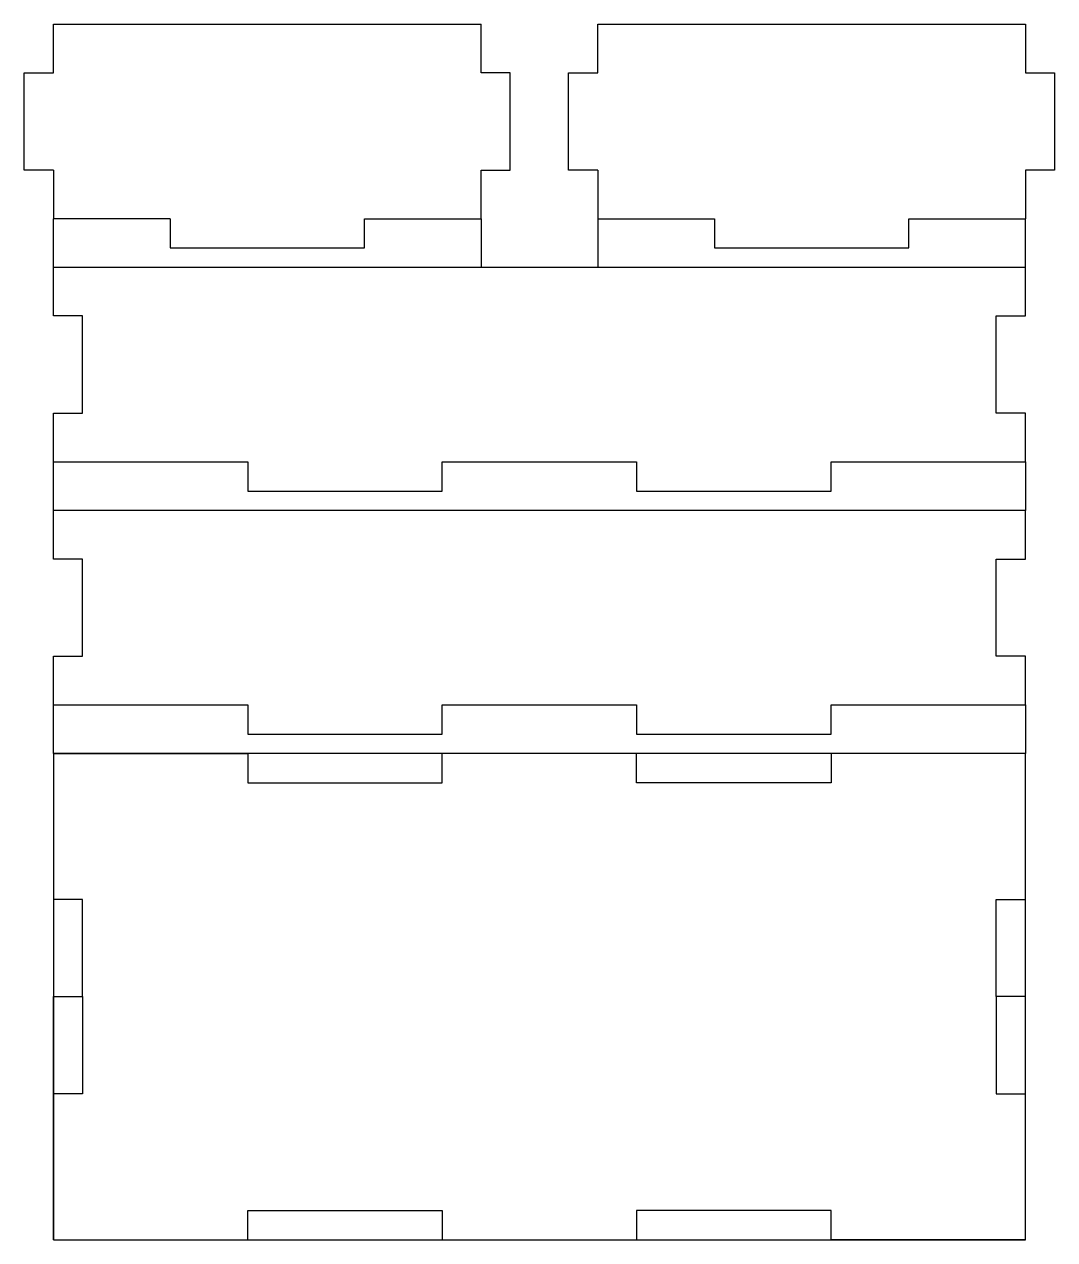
# Model space of a CAD drawing. Header units: inches. Extents: x 2 to 108, y 6 to 131.
import ezdxf

# ---------------------------------------------------------------- set-up
doc = ezdxf.new("R2010")
doc.units = ezdxf.units.IN
doc.header["$MEASUREMENT"] = 0

msp = doc.modelspace()

# ---------------------------------------------------------------- linework, layer by layer
at = {"color": 5}
for p, q in [((4.68, 130.86), (48.68, 130.86)), ((4.68, 125.86), (4.68, 130.86)), ((48.68, 125.86), (48.68, 130.86)), ((60.68, 130.86), (104.68, 130.86)), ((60.68, 125.86), (60.68, 130.86)), ((104.68, 130.86), (104.68, 125.86)), ((1.68, 115.86), (1.68, 125.86)), ((1.68, 125.86), (4.68, 125.86)), ((51.68, 125.86), (48.68, 125.86)), ((51.68, 115.86), (51.68, 125.86)), ((57.68, 120.86), (57.68, 125.86)), ((57.68, 125.86), (60.68, 125.86)), ((104.68, 125.86), (107.68, 125.86)), ((107.68, 125.86), (107.68, 115.86)), ((57.68, 115.86), (57.68, 120.86)), ((4.68, 115.86), (1.68, 115.86)), ((4.68, 115.86), (4.68, 110.86)), ((48.68, 110.86), (48.68, 115.86)), ((48.68, 115.86), (51.68, 115.86)), ((60.68, 115.86), (57.68, 115.86)), ((60.68, 115.86), (60.68, 110.86)), ((107.68, 115.86), (104.68, 115.86)), ((104.68, 115.86), (104.68, 110.86)), ((4.68, 105.86), (4.68, 110.86)), ((16.68, 110.86), (4.68, 110.86)), ((16.68, 110.86), (16.68, 107.86)), ((36.68, 107.86), (36.68, 110.86)), ((36.68, 110.86), (48.68, 110.86)), ((48.68, 110.86), (48.68, 105.86)), ((60.68, 110.86), (60.68, 105.86)), ((60.68, 110.86), (72.68, 110.86)), ((72.68, 110.86), (72.68, 107.86)), ((92.68, 107.86), (92.68, 110.86)), ((92.68, 110.86), (104.68, 110.86)), ((104.68, 105.86), (104.68, 110.86)), ((16.68, 107.86), (36.68, 107.86)), ((72.68, 107.86), (92.68, 107.86)), ((104.68, 105.86), (4.68, 105.86)), ((4.68, 100.86), (4.68, 105.86)), ((104.68, 100.86), (104.68, 105.86)), ((7.68, 100.86), (4.68, 100.86)), ((7.68, 90.86), (7.68, 100.86)), ((101.68, 90.86), (101.68, 100.86)), ((101.68, 100.86), (104.68, 100.86)), ((4.68, 85.86), (4.68, 90.86)), ((4.68, 90.86), (7.68, 90.86)), ((104.68, 90.86), (101.68, 90.86)), ((104.68, 85.86), (104.68, 90.86)), ((4.68, 80.86), (4.68, 85.86)), ((4.68, 85.86), (24.68, 85.86)), ((24.68, 85.86), (24.68, 82.86)), ((44.68, 82.86), (44.68, 85.86)), ((44.68, 85.86), (64.68, 85.86)), ((64.68, 85.86), (64.68, 82.86)), ((84.68, 82.86), (84.68, 85.86)), ((84.68, 85.86), (104.68, 85.86)), ((104.68, 85.86), (104.68, 80.86)), ((24.68, 82.86), (44.68, 82.86)), ((64.68, 82.86), (84.68, 82.86)), ((104.68, 80.86), (4.68, 80.86)), ((4.68, 75.86), (4.68, 80.86)), ((104.68, 75.86), (104.68, 80.86)), ((7.68, 75.86), (4.68, 75.86)), ((7.68, 65.86), (7.68, 75.86)), ((101.68, 65.86), (101.68, 75.86)), ((101.68, 75.86), (104.68, 75.86)), ((4.68, 60.86), (4.68, 65.86)), ((4.68, 65.86), (7.68, 65.86)), ((104.68, 65.86), (101.68, 65.86)), ((104.68, 60.86), (104.68, 65.86)), ((4.68, 55.86), (4.68, 60.86)), ((4.68, 60.86), (24.68, 60.86)), ((24.68, 60.86), (24.68, 57.86)), ((44.68, 57.86), (44.68, 60.86)), ((44.68, 60.86), (64.68, 60.86)), ((64.68, 60.86), (64.68, 57.86)), ((84.68, 57.86), (84.68, 60.86)), ((84.68, 60.86), (104.68, 60.86)), ((104.68, 60.86), (104.68, 55.86)), ((24.68, 57.86), (44.68, 57.86)), ((64.68, 57.86), (84.68, 57.86)), ((4.68, 55.86), (24.68, 55.86)), ((24.68, 55.86), (24.68, 55.86)), ((24.68, 55.86), (24.68, 52.86)), ((44.68, 52.86), (44.68, 55.86)), ((64.68, 52.86), (64.68, 55.86)), ((104.68, 55.86), (84.68, 55.86)), ((84.68, 55.86), (84.68, 52.86)), ((24.68, 52.86), (44.68, 52.86)), ((84.68, 52.86), (64.68, 52.86)), ((7.68, 40.86), (4.68, 40.86)), ((7.68, 30.86), (7.68, 40.86)), ((101.68, 30.86), (101.68, 40.86)), ((101.68, 40.86), (104.68, 40.86)), ((4.68, 5.86), (4.68, 30.86)), ((4.68, 30.86), (7.68, 30.86)), ((7.68, 30.86), (7.68, 20.86)), ((104.68, 30.86), (101.68, 30.86)), ((101.68, 30.86), (101.68, 20.86)), ((104.68, 5.86), (104.68, 30.86)), ((7.68, 20.86), (4.68, 20.86)), ((101.68, 20.86), (104.68, 20.86)), ((24.68, 5.86), (24.68, 8.86)), ((24.68, 8.86), (44.68, 8.86)), ((44.68, 8.86), (44.68, 5.86)), ((84.68, 8.86), (64.68, 8.86)), ((64.68, 8.86), (64.68, 5.86)), ((84.68, 5.86), (84.68, 8.86)), ((4.68, 5.86), (24.68, 5.86)), ((104.68, 5.86), (84.68, 5.86))]:
    msp.add_line(p, q, dxfattribs=at)
msp.add_lwpolyline([(4.68, 5.86), (104.68, 5.86), (104.68, 55.86), (4.68, 55.86)], close=True, dxfattribs=at)

doc.saveas('drawing.dxf')
